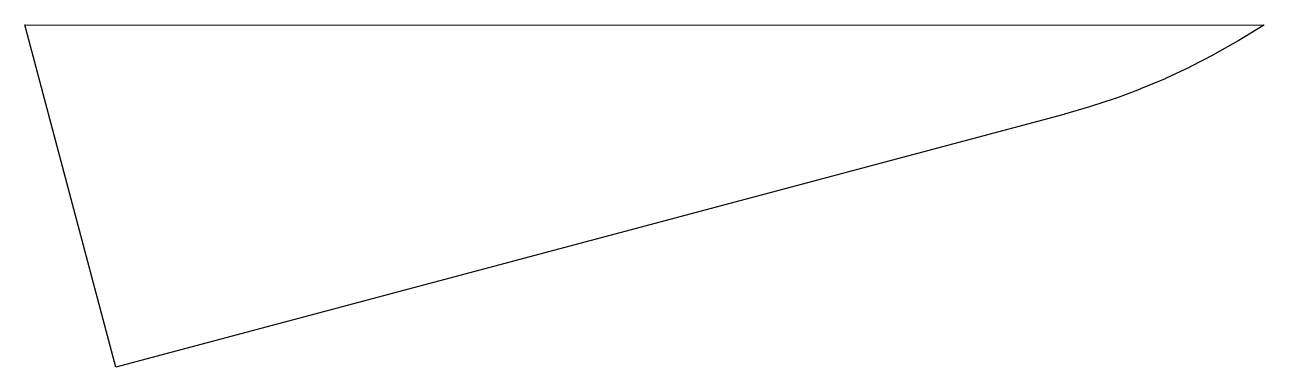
# Model space of a CAD drawing. Header units: millimetres. Extents: x 0 to 239, y 0 to 66.
import ezdxf

# ---------------------------------------------------------------- set-up
doc = ezdxf.new("R2010")
doc.units = ezdxf.units.MM

msp = doc.modelspace()

# ---------------------------------------------------------------- linework, layer by layer
msp.add_lwpolyline([(239.43, 66.09), (239.36, 66.05), (239.36, 66.05), (239.14, 65.91), (234.54, 63.06), (234.54, 63.06), (234.47, 63.02), (234.47, 63.02), (234.47, 63.02), (234.47, 63.02), (234.4, 62.98), (234.4, 62.98), (229.84, 60.4), (229.84, 60.4), (229.77, 60.36), (225.11, 57.96), (225.11, 57.95), (225.04, 57.92), (225.04, 57.92), (220.34, 55.72), (220.34, 55.72), (220.27, 55.69), (220.27, 55.69), (220.27, 55.69), (215.53, 53.7), (215.53, 53.7), (215.46, 53.67), (215.46, 53.67), (210.68, 51.88), (210.68, 51.87), (210.61, 51.85), (210.61, 51.85), (205.71, 50.23), (200.85, 48.83), (200.85, 48.83), (200.77, 48.81), (200.77, 48.81), (200.77, 48.81), (200.77, 48.81), (200.77, 48.81), (200.7, 48.78), (200.7, 48.78), (200.7, 48.78), (200.69, 48.78), (200.69, 48.78), (200.69, 48.78), (200.69, 48.79), (17.61, 0), (0, 66.09), (239.36, 66.05), (239.43, 66.09)], close=True)

doc.saveas('drawing.dxf')
